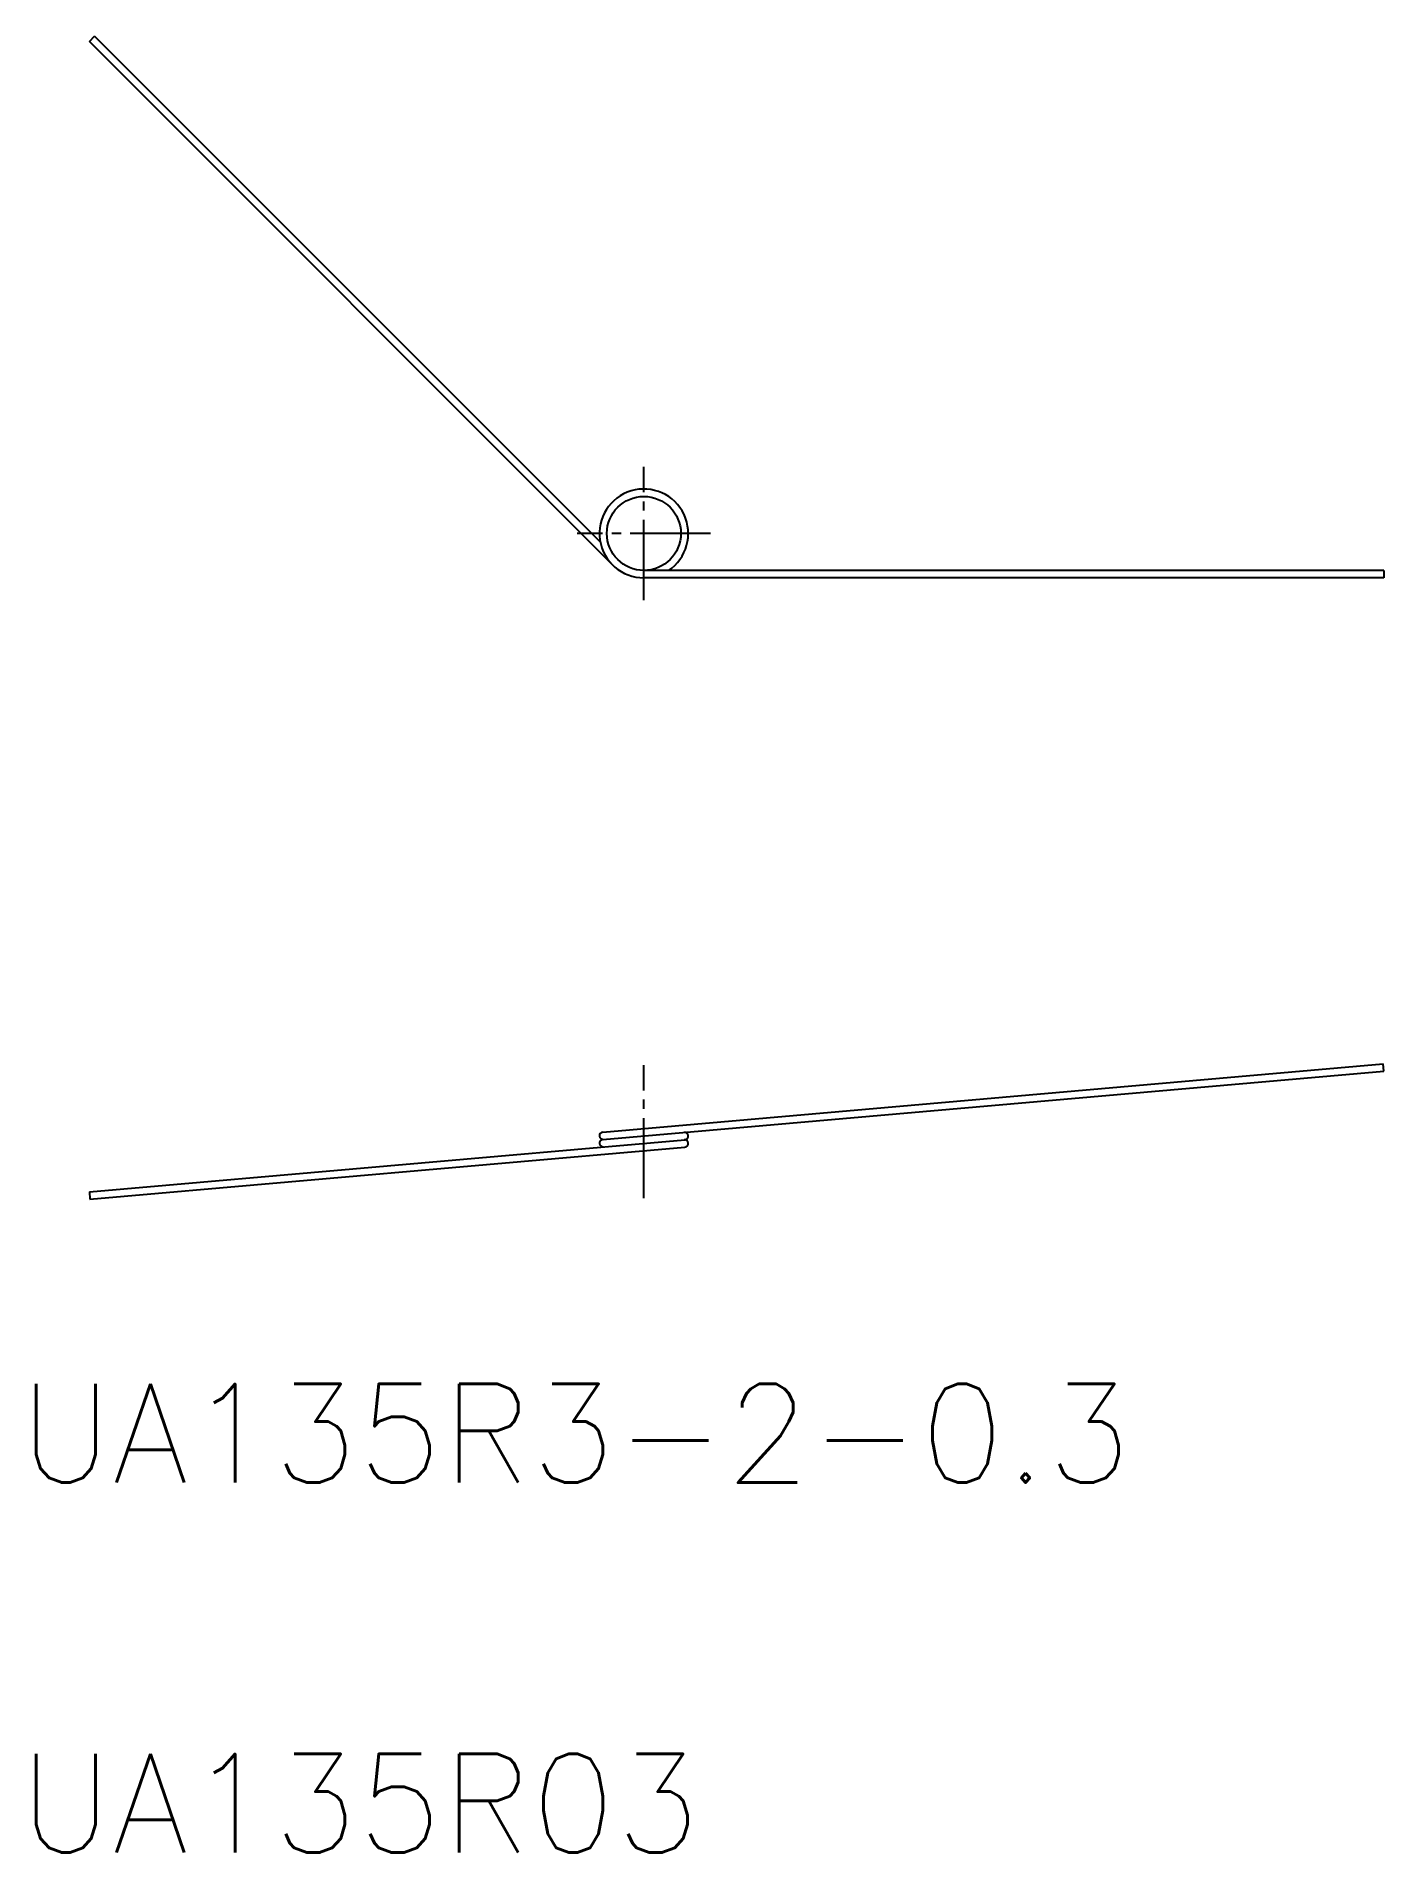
# Model space of a CAD drawing. Extents: x 112.9 to 167.5, y 27.3 to 100.9.
import ezdxf

# ---------------------------------------------------------------- set-up
doc = ezdxf.new("R2010")
doc.units = 0
doc.header["$LTSCALE"] = 0.25
doc.linetypes.add('CENTER', pattern=[17.5, 13, -1.5, 1.5, -1.5])
doc.layers.get('0').update_dxf_attribs({"linetype": 'CONTINUOUS'})
doc.layers.add('CENTER', color=1, linetype='CENTER')
doc.styles.get("Standard").update_dxf_attribs({"font": 'txt.shx'})

msp = doc.modelspace()

# ---------------------------------------------------------------- linework, layer by layer
at = {"color": 7, "linetype": 'CONTINUOUS'}
for p, q in [((115.037, 100.69), (115.249, 100.902)), ((135.759, 80.392), (115.249, 100.902)), ((136.25, 79.477), (115.037, 100.69)), ((167.523, 79.249), (137.523, 79.249)), ((167.523, 78.949), (137.523, 78.949)), ((167.523, 79.249), (167.523, 78.949)), ((135.859, 56.481), (167.497, 59.249)), ((135.859, 56.18), (167.523, 58.95)), ((167.523, 58.95), (167.497, 59.249)), ((115.037, 54.057), (139.186, 56.17)), ((115.063, 53.758), (139.186, 55.869)), ((115.037, 54.057), (115.063, 53.758))]:
    msp.add_line(p, q, dxfattribs=at)
msp.add_circle((137.523, 80.749), 1.5, dxfattribs=at)
for centre, radius, start, end in [((137.523, 80.749), 1.8, 303.55731, 270), ((135.872, 56.332), 0.15, 95, 275), ((135.872, 56.031), 0.15, 95, 275), ((139.173, 56.319), 0.15, 275, 95), ((139.173, 56.018), 0.15, 275, 95)]:
    msp.add_arc(centre, radius, start, end, dxfattribs=at)
at = {"layer": 'CENTER', "color": 1, "linetype": 'CENTER'}
for p, q in [((137.523, 78.049), (137.523, 83.449)), ((140.223, 80.749), (134.823, 80.749)), ((137.523, 53.794), (137.523, 59.194))]:
    msp.add_line(p, q, dxfattribs=at)

# ---------------------------------------------------------------- texts
for s, p in [('UA135R3-2-0.3', (112.201, 42.267)), ('UA135R03', (112.201, 27.267))]:
    msp.add_text(s, height=4).set_placement(p)

doc.saveas('drawing.dxf')
